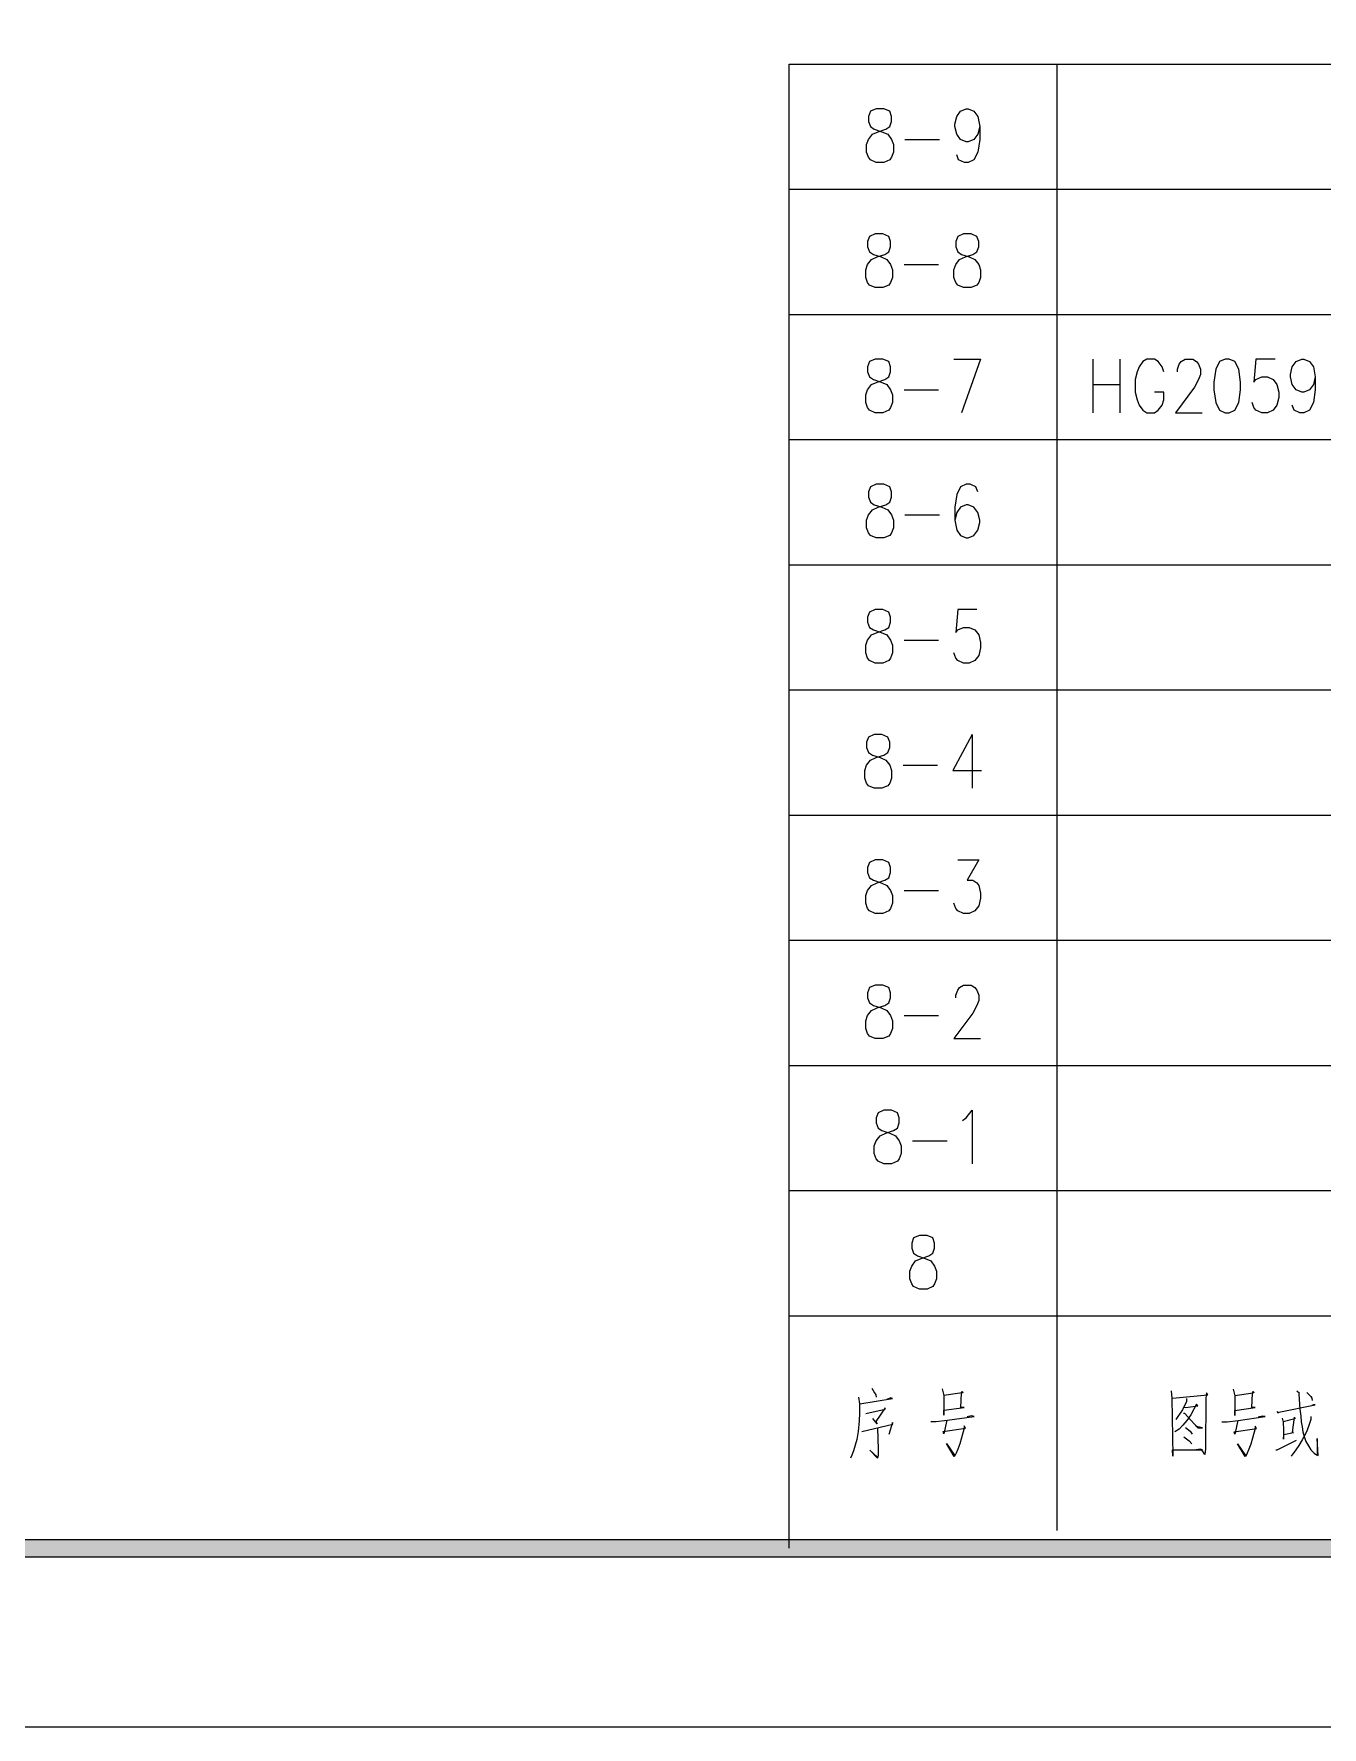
# Model space of a CAD drawing. Header units: millimetres. Extents: x 0 to 829, y 0 to 586.
# Drawn here: x 550.9 to 621.9, y 0 to 93.4 of the extents above; entities that cross this region are included whole.
import ezdxf

# ---------------------------------------------------------------- set-up
doc = ezdxf.new("R2010")
doc.units = ezdxf.units.MM

msp = doc.modelspace()

# ---------------------------------------------------------------- hatches: boundary and pattern name
h = msp.add_hatch(color=0)
h.dxf.hatch_style = 2
h.paths.add_polyline_path([(24.154694, 9.36625), (25.142472, 10.3505), (818.80075, 10.3505), (819.788528, 9.36625)])

# ---------------------------------------------------------------- linework, layer by layer
at = {"color": 0, "lineweight": 0}
for points in [[(0, 0), (0, 585.632278), (829.154778, 585.632278), (829.154778, 0)], [(597.298639, 89.224556), (596.981139, 89.083444), (596.875306, 88.801222), (596.875306, 88.522528), (596.981139, 88.240306), (597.192806, 88.099194), (597.616139, 87.958083), (597.933639, 87.816972), (598.145306, 87.53475), (598.251139, 87.252528), (598.251139, 86.829194), (598.145306, 86.5505), (598.039472, 86.409389), (597.721972, 86.268278), (597.298639, 86.268278), (596.981139, 86.409389), (596.875306, 86.5505), (596.769472, 86.829194), (596.769472, 87.252528), (596.875306, 87.53475), (597.086972, 87.816972), (597.404472, 87.958083), (597.827806, 88.099194), (598.039472, 88.240306), (598.145306, 88.522528), (598.145306, 88.801222), (598.039472, 89.083444), (597.721972, 89.224556)], [(597.245722, 82.324222), (596.928222, 82.183111), (596.822389, 81.900889), (596.822389, 81.618667), (596.928222, 81.336444), (597.139889, 81.195333), (597.563222, 81.05775), (597.880722, 80.916639), (598.092389, 80.634417), (598.198222, 80.352194), (598.198222, 79.928861), (598.092389, 79.646639), (597.986556, 79.505528), (597.669056, 79.364417), (597.245722, 79.364417), (596.928222, 79.505528), (596.822389, 79.646639), (596.720083, 79.928861), (596.720083, 80.352194), (596.822389, 80.634417), (597.034056, 80.916639), (597.351556, 81.05775), (597.774889, 81.195333), (597.986556, 81.336444), (598.092389, 81.618667), (598.092389, 81.900889), (597.986556, 82.183111), (597.669056, 82.324222)], [(602.107, 82.324222), (601.7895, 82.183111), (601.683667, 81.900889), (601.683667, 81.618667), (601.7895, 81.336444), (602.001167, 81.195333), (602.420972, 81.05775), (602.738472, 80.916639), (602.950139, 80.634417), (603.055972, 80.352194), (603.055972, 79.928861), (602.950139, 79.646639), (602.844306, 79.505528), (602.526806, 79.364417), (602.107, 79.364417), (601.7895, 79.505528), (601.683667, 79.646639), (601.577833, 79.928861), (601.577833, 80.352194), (601.683667, 80.634417), (601.895333, 80.916639), (602.212833, 81.05775), (602.632639, 81.195333), (602.844306, 81.336444), (602.950139, 81.618667), (602.950139, 81.900889), (602.844306, 82.183111), (602.526806, 82.324222)], [(597.245722, 75.423889), (596.928222, 75.282778), (596.822389, 75.000556), (596.822389, 74.718333), (596.928222, 74.436111), (597.139889, 74.295), (597.563222, 74.153889), (597.880722, 74.012778), (598.092389, 73.730556), (598.198222, 73.451861), (598.198222, 73.028528), (598.092389, 72.746306), (597.986556, 72.605194), (597.669056, 72.464083), (597.245722, 72.464083), (596.928222, 72.605194), (596.822389, 72.746306), (596.720083, 73.028528), (596.720083, 73.451861), (596.822389, 73.730556), (597.034056, 74.012778), (597.351556, 74.153889), (597.774889, 74.295), (597.986556, 74.436111), (598.092389, 74.718333), (598.092389, 75.000556), (597.986556, 75.282778), (597.669056, 75.423889)], [(616.542667, 75.423889), (616.225167, 75.282778), (616.0135, 74.859444), (615.907667, 74.153889), (615.907667, 73.730556), (616.0135, 73.028528), (616.225167, 72.605194), (616.542667, 72.464083), (616.754333, 72.464083), (617.071833, 72.605194), (617.2835, 73.028528), (617.385806, 73.730556), (617.385806, 74.153889), (617.2835, 74.859444), (617.071833, 75.282778), (616.754333, 75.423889)], [(597.298639, 68.520028), (596.981139, 68.378917), (596.875306, 68.096694), (596.875306, 67.818), (596.981139, 67.535778), (597.192806, 67.394667), (597.616139, 67.253556), (597.933639, 67.112444), (598.145306, 66.830222), (598.251139, 66.548), (598.251139, 66.128194), (598.145306, 65.845972), (598.039472, 65.704861), (597.721972, 65.56375), (597.298639, 65.56375), (596.981139, 65.704861), (596.875306, 65.845972), (596.769472, 66.128194), (596.769472, 66.548), (596.875306, 66.830222), (597.086972, 67.112444), (597.404472, 67.253556), (597.827806, 67.394667), (598.039472, 67.535778), (598.145306, 67.818), (598.145306, 68.096694), (598.039472, 68.378917), (597.721972, 68.520028)], [(597.245722, 61.619694), (596.928222, 61.478583), (596.822389, 61.196361), (596.822389, 60.914139), (596.928222, 60.631917), (597.139889, 60.494333), (597.563222, 60.353222), (597.880722, 60.212111), (598.092389, 59.929889), (598.198222, 59.647667), (598.198222, 59.224333), (598.092389, 58.942111), (597.986556, 58.801), (597.669056, 58.663417), (597.245722, 58.663417), (596.928222, 58.801), (596.822389, 58.942111), (596.720083, 59.224333), (596.720083, 59.647667), (596.822389, 59.929889), (597.034056, 60.212111), (597.351556, 60.353222), (597.774889, 60.494333), (597.986556, 60.631917), (598.092389, 60.914139), (598.092389, 61.196361), (597.986556, 61.478583), (597.669056, 61.619694)], [(597.192806, 54.719361), (596.875306, 54.57825), (596.769472, 54.296028), (596.769472, 54.013806), (596.875306, 53.731583), (597.086972, 53.590472), (597.510306, 53.449361), (597.827806, 53.30825), (598.039472, 53.029556), (598.145306, 52.747333), (598.145306, 52.324), (598.039472, 52.041778), (597.933639, 51.900667), (597.616139, 51.759556), (597.192806, 51.759556), (596.875306, 51.900667), (596.769472, 52.041778), (596.667167, 52.324), (596.667167, 52.747333), (596.769472, 53.029556), (596.981139, 53.30825), (597.298639, 53.449361), (597.721972, 53.590472), (597.933639, 53.731583), (598.039472, 54.013806), (598.039472, 54.296028), (597.933639, 54.57825), (597.616139, 54.719361)], [(597.245722, 47.8155), (596.928222, 47.674389), (596.822389, 47.395694), (596.822389, 47.113472), (596.928222, 46.83125), (597.139889, 46.690139), (597.563222, 46.549028), (597.880722, 46.407917), (598.092389, 46.125694), (598.198222, 45.843472), (598.198222, 45.423667), (598.092389, 45.141444), (597.986556, 45.000333), (597.669056, 44.859222), (597.245722, 44.859222), (596.928222, 45.000333), (596.822389, 45.141444), (596.720083, 45.423667), (596.720083, 45.843472), (596.822389, 46.125694), (597.034056, 46.407917), (597.351556, 46.549028), (597.774889, 46.690139), (597.986556, 46.83125), (598.092389, 47.113472), (598.092389, 47.395694), (597.986556, 47.674389), (597.669056, 47.8155)], [(597.245722, 40.915167), (596.928222, 40.774056), (596.822389, 40.491833), (596.822389, 40.209611), (596.928222, 39.930917), (597.139889, 39.789806), (597.563222, 39.648694), (597.880722, 39.507583), (598.092389, 39.225361), (598.198222, 38.943139), (598.198222, 38.519806), (598.092389, 38.237583), (597.986556, 38.1), (597.669056, 37.958889), (597.245722, 37.958889), (596.928222, 38.1), (596.822389, 38.237583), (596.720083, 38.519806), (596.720083, 38.943139), (596.822389, 39.225361), (597.034056, 39.507583), (597.351556, 39.648694), (597.774889, 39.789806), (597.986556, 39.930917), (598.092389, 40.209611), (598.092389, 40.491833), (597.986556, 40.774056), (597.669056, 40.915167)], [(597.721972, 34.014833), (597.404472, 33.873722), (597.298639, 33.5915), (597.298639, 33.309278), (597.404472, 33.027056), (597.616139, 32.885944), (598.039472, 32.744833), (598.356972, 32.603722), (598.568639, 32.325028), (598.670944, 32.042806), (598.670944, 31.619472), (598.568639, 31.33725), (598.462806, 31.196139), (598.145306, 31.055028), (597.721972, 31.055028), (597.404472, 31.196139), (597.298639, 31.33725), (597.192806, 31.619472), (597.192806, 32.042806), (597.298639, 32.325028), (597.510306, 32.603722), (597.827806, 32.744833), (598.251139, 32.885944), (598.462806, 33.027056), (598.568639, 33.309278), (598.568639, 33.5915), (598.462806, 33.873722), (598.145306, 34.014833)], [(599.676361, 27.110972), (599.358861, 26.969861), (599.253028, 26.691167), (599.253028, 26.408944), (599.358861, 26.126722), (599.570528, 25.985611), (599.993861, 25.8445), (600.311361, 25.703389), (600.5195, 25.421167), (600.625333, 25.138944), (600.625333, 24.719139), (600.5195, 24.436917), (600.417194, 24.295806), (600.099694, 24.154694), (599.676361, 24.154694), (599.358861, 24.295806), (599.253028, 24.436917), (599.147194, 24.719139), (599.147194, 25.138944), (599.253028, 25.421167), (599.464694, 25.703389), (599.782194, 25.8445), (600.205528, 25.985611), (600.417194, 26.126722), (600.5195, 26.408944), (600.5195, 26.691167), (600.417194, 26.969861), (600.099694, 27.110972)], [(24.154694, 9.36625), (25.142472, 10.3505), (818.80075, 10.3505), (819.788528, 9.36625)]]:
    msp.add_lwpolyline(points, close=True, dxfattribs=at)
for points in [[(592.493806, 9.860139), (592.493806, 91.690472)], [(592.493806, 91.690472), (769.404806, 91.690472)], [(607.28225, 22.676556), (607.28225, 91.690472)], [(603.003056, 88.240306), (602.897222, 87.816972), (602.685556, 87.53475), (602.368056, 87.393639), (602.26575, 87.393639), (601.94825, 87.53475), (601.736583, 87.816972), (601.63075, 88.240306), (601.63075, 88.381417), (601.736583, 88.801222), (601.94825, 89.083444), (602.26575, 89.224556), (602.368056, 89.224556), (602.685556, 89.083444), (602.897222, 88.801222), (603.003056, 88.240306), (603.003056, 87.53475), (602.897222, 86.829194), (602.685556, 86.409389), (602.368056, 86.268278), (602.159917, 86.268278), (601.842417, 86.409389), (601.736583, 86.688083)], [(598.882611, 87.53475), (600.784083, 87.53475)], [(592.493806, 84.790139), (769.404806, 84.790139)], [(598.829694, 80.634417), (600.731167, 80.634417)], [(592.493806, 77.886278), (769.404806, 77.886278)], [(601.577833, 75.423889), (603.055972, 75.423889), (602.001167, 72.464083)], [(609.254278, 72.464083), (609.254278, 75.423889)], [(610.732417, 75.423889), (610.732417, 72.464083)], [(613.163056, 74.718333), (613.057222, 75.000556), (612.845556, 75.282778), (612.633889, 75.423889), (612.210556, 75.423889), (611.998889, 75.282778), (611.787222, 75.000556), (611.684917, 74.718333), (611.579083, 74.295), (611.579083, 73.592972), (611.684917, 73.169639), (611.787222, 72.887417), (611.998889, 72.605194), (612.210556, 72.464083), (612.633889, 72.464083), (612.845556, 72.605194), (613.057222, 72.887417), (613.163056, 73.169639), (613.163056, 73.592972), (612.633889, 73.592972)], [(613.900361, 74.718333), (613.900361, 74.859444), (614.006194, 75.141667), (614.112028, 75.282778), (614.323694, 75.423889), (614.747028, 75.423889), (614.958694, 75.282778), (615.064528, 75.141667), (615.170361, 74.859444), (615.170361, 74.577222), (615.064528, 74.295), (614.852861, 73.871667), (613.794528, 72.464083), (615.276194, 72.464083)], [(619.287278, 75.423889), (618.232472, 75.423889), (618.126639, 74.153889), (618.232472, 74.295), (618.549972, 74.436111), (618.867472, 74.436111), (619.181444, 74.295), (619.393111, 74.012778), (619.498944, 73.592972), (619.498944, 73.31075), (619.393111, 72.887417), (619.181444, 72.605194), (618.867472, 72.464083), (618.549972, 72.464083), (618.232472, 72.605194), (618.126639, 72.746306), (618.020806, 73.028528)], [(621.50625, 74.436111), (621.400417, 74.012778), (621.18875, 73.730556), (620.874778, 73.592972), (620.768944, 73.592972), (620.451444, 73.730556), (620.239778, 74.012778), (620.133944, 74.436111), (620.133944, 74.577222), (620.239778, 75.000556), (620.451444, 75.282778), (620.768944, 75.423889), (620.874778, 75.423889), (621.18875, 75.282778), (621.400417, 75.000556), (621.50625, 74.436111), (621.50625, 73.730556), (621.400417, 73.028528), (621.18875, 72.605194), (620.874778, 72.464083), (620.663111, 72.464083), (620.345611, 72.605194), (620.239778, 72.887417)], [(609.254278, 74.012778), (610.732417, 74.012778)], [(598.829694, 73.730556), (600.731167, 73.730556)], [(592.493806, 70.985944), (769.404806, 70.985944)], [(602.897222, 68.096694), (602.791389, 68.378917), (602.473889, 68.520028), (602.26575, 68.520028), (601.94825, 68.378917), (601.736583, 67.959111), (601.63075, 67.253556), (601.63075, 66.548), (601.736583, 65.987083), (601.94825, 65.704861), (602.26575, 65.56375), (602.368056, 65.56375), (602.685556, 65.704861), (602.897222, 65.987083), (603.003056, 66.406889), (603.003056, 66.548), (602.897222, 66.971333), (602.685556, 67.253556), (602.368056, 67.394667), (602.26575, 67.394667), (601.94825, 67.253556), (601.736583, 66.971333), (601.63075, 66.548)], [(598.882611, 66.830222), (600.784083, 66.830222)], [(592.493806, 64.085611), (769.404806, 64.085611)], [(602.844306, 61.619694), (601.7895, 61.619694), (601.683667, 60.353222), (601.7895, 60.494333), (602.107, 60.631917), (602.420972, 60.631917), (602.738472, 60.494333), (602.950139, 60.212111), (603.055972, 59.788778), (603.055972, 59.506556), (602.950139, 59.083222), (602.738472, 58.801), (602.420972, 58.663417), (602.107, 58.663417), (601.7895, 58.801), (601.683667, 58.942111), (601.577833, 59.224333)], [(598.829694, 59.929889), (600.731167, 59.929889)], [(592.493806, 57.18175), (769.404806, 57.18175)], [(602.579722, 54.719361), (601.524917, 52.747333), (603.108889, 52.747333)], [(602.579722, 54.719361), (602.579722, 51.759556)], [(598.776778, 53.029556), (600.67825, 53.029556)], [(592.493806, 50.281417), (769.404806, 50.281417)], [(601.7895, 47.8155), (602.950139, 47.8155), (602.318667, 46.690139), (602.632639, 46.690139), (602.844306, 46.549028), (602.950139, 46.407917), (603.055972, 45.984583), (603.055972, 45.702361), (602.950139, 45.282556), (602.738472, 45.000333), (602.420972, 44.859222), (602.107, 44.859222), (601.7895, 45.000333), (601.683667, 45.141444), (601.577833, 45.423667)], [(598.829694, 46.125694), (600.731167, 46.125694)], [(592.493806, 43.381083), (769.404806, 43.381083)], [(601.683667, 40.209611), (601.683667, 40.350722), (601.7895, 40.632944), (601.895333, 40.774056), (602.107, 40.915167), (602.526806, 40.915167), (602.738472, 40.774056), (602.844306, 40.632944), (602.950139, 40.350722), (602.950139, 40.0685), (602.844306, 39.789806), (602.632639, 39.366472), (601.577833, 37.958889), (603.055972, 37.958889)], [(598.829694, 39.225361), (600.731167, 39.225361)], [(592.493806, 36.477222), (769.404806, 36.477222)], [(602.054083, 33.450389), (602.26575, 33.5915), (602.579722, 34.014833), (602.579722, 31.055028)], [(599.305944, 32.325028), (601.207417, 32.325028)], [(592.493806, 29.576889), (769.404806, 29.576889)], [(592.493806, 22.676556), (769.404806, 22.676556)], [(592.493806, 22.676556), (769.404806, 22.676556)], [(607.28225, 10.844389), (607.28225, 22.676556)], [(597.048167, 18.686639), (597.210444, 18.436167), (597.281, 18.312694), (597.302167, 18.189222)], [(596.324972, 18.189222), (596.370833, 17.815278), (596.370833, 17.381361), (596.370833, 17.317861), (596.349667, 16.883944), (596.300278, 16.294806), (596.23325, 15.860889), (596.138, 15.550444), (596.046278, 15.24), (595.951028, 14.989528), (595.884, 14.834306)], [(596.395528, 17.815278), (598.187639, 18.125722), (598.095917, 18.157472), (597.88425, 18.06575)], [(600.935778, 18.654889), (601.031028, 18.280944), (601.031028, 17.194389), (601.031028, 17.473083), (602.149333, 17.628306), (601.962361, 17.628306), (602.008222, 18.404417), (602.029389, 18.531417), (602.078778, 18.436167), (601.912972, 18.404417), (601.031028, 18.280944)], [(613.558167, 18.545528), (613.604028, 18.143361), (613.649889, 14.943667), (613.628722, 15.285861), (615.28325, 15.285861), (615.166833, 15.317611), (614.934, 15.285861)], [(613.628722, 18.143361), (615.583111, 18.326806), (615.516083, 18.422056), (615.466694, 18.143361), (615.445528, 15.345833), (615.420833, 15.035389), (615.258556, 15.285861)], [(614.281361, 17.645944), (614.373083, 17.614194), (615.025722, 17.705917), (614.955167, 17.801167), (614.651778, 17.212028), (614.418944, 16.901583), (614.210806, 16.651111), (613.999139, 16.435917), (613.766306, 16.280694)], [(614.397778, 18.111611), (614.397778, 17.956389), (614.186111, 17.490722), (613.932111, 17.116778), (613.815694, 16.961556)], [(616.980111, 18.640778), (617.075361, 18.266833), (617.075361, 17.180278), (617.075361, 17.458972), (618.193667, 17.614194), (618.006694, 17.614194), (618.052556, 18.390306), (618.07725, 18.513778), (618.123111, 18.422056), (617.960833, 18.390306), (617.075361, 18.266833)], [(619.379, 17.395472), (619.449556, 17.3355), (619.495417, 17.36725), (621.499194, 17.769417), (621.407472, 17.769417), (621.312222, 17.737667)], [(620.497306, 18.545528), (620.613722, 18.422056), (620.592556, 18.358556), (620.663111, 17.522472), (620.708972, 17.148528), (620.730139, 16.838083), (620.779528, 16.559389), (620.825389, 16.280694), (620.895944, 16.030222), (620.987667, 15.751528), (621.128778, 15.501056), (621.266361, 15.285861), (621.453333, 15.098889), (621.56975, 15.007167), (621.661472, 14.975417), (621.615611, 15.90675), (621.615611, 15.035389)], [(621.033528, 18.453806), (621.266361, 18.235083), (621.312222, 18.143361), (621.336917, 18.016361)], [(596.720083, 17.289639), (597.792528, 17.536583), (597.792528, 17.600083), (597.281, 16.852194), (597.351556, 16.728722), (597.118722, 17.007417)], [(600.307833, 16.852194), (600.611222, 16.852194), (601.214472, 16.915694), (602.706722, 17.134417), (602.544444, 17.162639), (602.311611, 17.102667)], [(601.193306, 16.915694), (601.031028, 16.171333), (600.981639, 16.294806), (602.216361, 16.481778), (602.149333, 16.60525), (602.149333, 16.481778), (602.008222, 15.952611), (601.912972, 15.610417), (601.796556, 15.331722), (601.704833, 15.113), (601.634278, 14.957778), (601.588417, 14.929556), (601.168611, 15.642167), (601.613111, 14.989528)], [(614.231972, 17.30375), (614.302528, 17.30375), (615.025722, 16.495889), (615.28325, 16.495889), (615.025722, 16.559389), (614.909306, 16.619361)], [(616.352167, 16.838083), (616.655556, 16.838083), (617.262333, 16.901583), (618.751056, 17.116778), (618.588778, 17.148528), (618.355944, 17.085028)], [(617.237639, 16.901583), (617.075361, 16.153694), (617.0295, 16.280694), (618.264222, 16.464139), (618.193667, 16.591139), (618.193667, 16.464139), (618.052556, 15.9385), (617.960833, 15.596306), (617.844417, 15.317611), (617.749167, 15.098889), (617.682139, 14.943667), (617.63275, 14.911917), (617.212944, 15.628056), (617.657444, 14.975417)], [(619.682389, 17.025056), (619.72825, 16.806333), (619.752944, 16.372417), (619.752944, 15.875), (619.777639, 16.125472), (620.313861, 16.248944), (620.243306, 16.248944), (620.359722, 17.085028), (620.380889, 16.993306), (619.72825, 16.838083)], [(621.266361, 17.116778), (621.266361, 16.961556), (621.174639, 16.682861), (621.058222, 16.372417), (620.941806, 16.125472), (620.779528, 15.84325), (620.592556, 15.532806), (620.430278, 15.285861), (620.17275, 14.943667)], [(596.511944, 16.294806), (598.212333, 16.696972), (598.187639, 16.792222), (598.000667, 16.139583)], [(597.372722, 16.481778), (597.397417, 15.331722), (597.397417, 14.989528), (597.372722, 14.834306), (596.952917, 15.268222), (597.351556, 14.897806)], [(614.256667, 15.998472), (614.560056, 15.783278), (614.701167, 15.628056)], [(614.348389, 16.527639), (614.605917, 16.308917), (614.722333, 16.153694)], [(619.333139, 15.285861), (619.403694, 15.285861), (620.476139, 15.815028)]]:
    msp.add_lwpolyline(points, dxfattribs=at)

doc.saveas('drawing.dxf')
